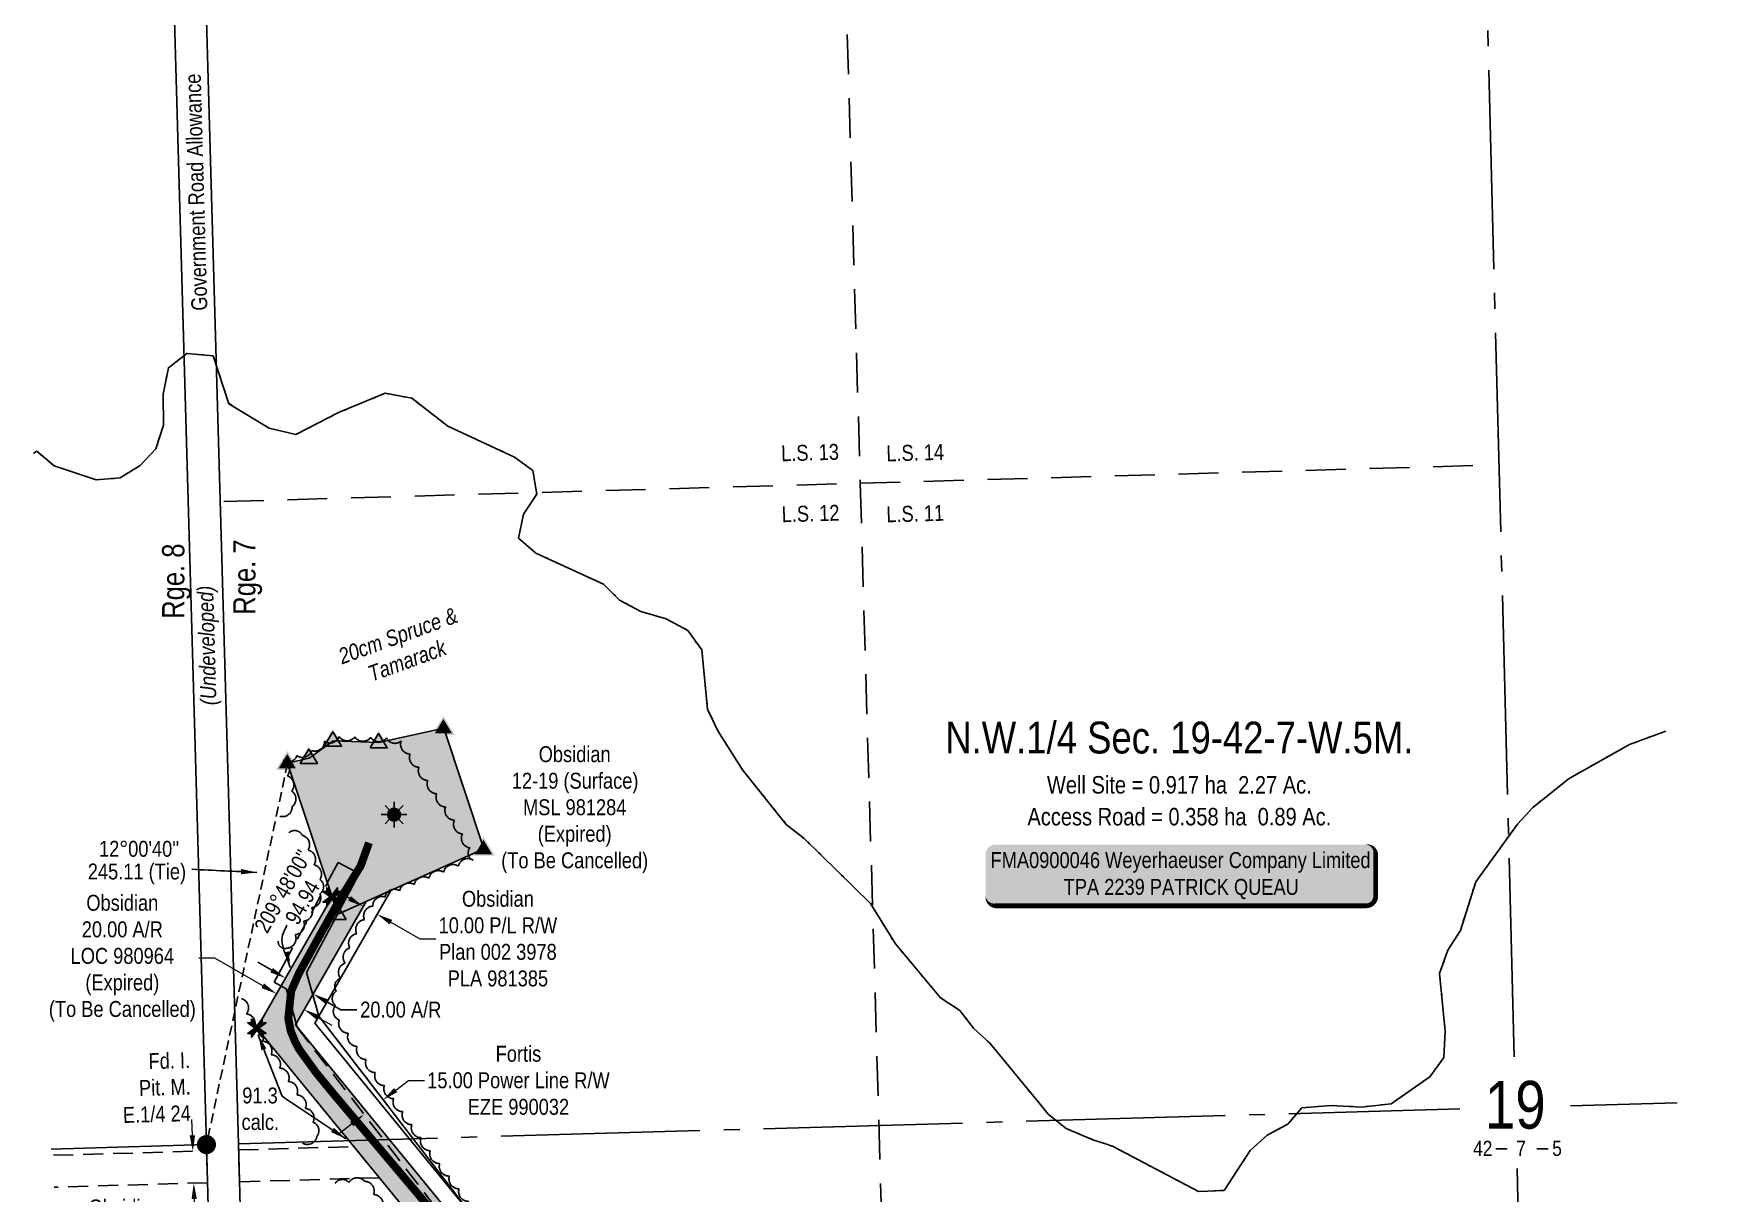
# Model space of a CAD drawing. Extents: x 634602 to 636597, y 5832315 to 5834893.
# Drawn here: x 634615 to 635664, y 5833186 to 5833915 of the extents above; entities that cross this region are included whole.
import ezdxf
from ezdxf.enums import TextEntityAlignment as Align

# ---------------------------------------------------------------- set-up
doc = ezdxf.new("R2010")
doc.units = 0
doc.header["$LTSCALE"] = 5
doc.header["$PDSIZE"] = 0.5
for name, pattern in [('0', [1, 1, 0]), ('foc-ACCESSROAD', [3.75, 2.5, -1.25]), ('foc-FLOWLINE', [3.75, 2.5, -1.25]), ('foc-LSD', [8, 5, -3]), ('foc-QUARTERLINE', [33, 25, -3, 2, -3]), ('foc-TIELINE', [1.875, 1.25, -0.625]), ('foc-WHEELTRACKS', [2, 0.4, -1.6])]:
    doc.linetypes.add(name, pattern=pattern)
doc.layers.get('Defpoints').update_dxf_attribs({"color": 9})
for name, color, linetype in [('10', 1, 'Continuous'), ('9', 3, 'Continuous'), ('AS-POWER', 104, 'foc-POWER'), ('AS-ROADS', 254, 'Continuous'), ('C-AR', 13, 'foc-ACCESSROAD'), ('C-RW', 13, 'Continuous'), ('C-SYMBOL', 7, 'Continuous'), ('C-WS-S', 13, 'Continuous'), ('D-TXT', 6, 'Continuous'), ('F-EZE', 190, 'foc-FLOWLINE'), ('L-AREAREQUIRED', 7, 'Continuous'), ('L-AREAWORK', 7, 'Continuous'), ('L-BD', 7, 'Continuous'), ('L-MON', 1, 'Continuous'), ('L-ROAD-T', 7, 'Continuous'), ('L-SEC', 7, 'Continuous'), ('L-SECLBL', 7, 'Continuous'), ('L-SECQ', 8, 'foc-QUARTERLINE'), ('L-SECTION-LSD', 7, 'foc-LSD'), ('L-TIE', 7, 'foc-TIELINE'), ('oil_and_gas_wells_pt', 7, 'Continuous'), ('P-PROPOSED', 10, 'Continuous'), ('P-PROPOSED-H', 21, 'Continuous'), ('P-TXT', 4, 'Continuous'), ('T-BUSH', 110, '0'), ('T-BUSH-T', 110, 'Continuous'), ('T-WATER-P3', 160, 'foc-WHEELTRACKS')]:
    doc.layers.add(name, color=color, linetype=linetype)
for name, color, linetype, lineweight in [('C-AR-T', 13, 'Continuous', 9), ('C-RW-T', 13, 'Continuous', 9), ('C-WS-T', 13, 'Continuous', 9), ('F-EZE-T', 190, 'Continuous', 9), ('T-TEXT', 48, 'Continuous', 18)]:
    doc.layers.add(name, color=color, linetype=linetype, lineweight=lineweight)
doc.styles.add('100L', font='ARIALN.TTF', dxfattribs={"height": 11})
doc.styles.add('175L', font='ARIALN.TTF', dxfattribs={"height": 20})
doc.styles.add('80', font='ARIALN.TTF', dxfattribs={"height": 10})
doc.styles.add('80CG', font='ARIALN.TTF', dxfattribs={"height": 10})
doc.styles.add('80L', font='ARIALN.TTF', dxfattribs={"height": 10})
doc.styles.add('80LS', font='ARIALNI.TTF', dxfattribs={"height": 10})
doc.styles.add('foc-LtypeFont', font='ARIALN.TTF', dxfattribs={"height": 7.35})
doc.styles.add('SIMPLEX', font='ARIALN.TTF')
doc.linetypes.add('foc-POWER', pattern='A,6,-1,["P",foc-LtypeFont,S=0.2,R=0,X=-0.625,Y=-0.75],-1.24,4', length=12.24)
doc.linetypes.add('foc-TOPO-flowdirection-NOLINE', pattern='A,0,[">",foc-LtypeFont,S=0.3,R=0,X=0,Y=-0.945],-20,[">",foc-LtypeFont,S=0.3,R=0,X=0,Y=-0.945],0', length=20)
doc.dimstyles.new('Compass 5 000', dxfattribs={"dimscale": 5, "dimtxt": 9, "dimasz": 2, "dimexe": 0.2, "dimexo": 0.0625, "dimgap": 0.5, "dimtad": 0, "dimtih": 1, "dimtoh": 1, "dimzin": 0, "dimdsep": 46, "dimtxsty": '80CG', "dimcen": 0.1, "dimse1": 1, "dimse2": 1, "dimclrd": 256, "dimclrt": 256, "dimaunit": 1, "dimadec": 4, "dimazin": 0, "dimtfac": 0.06, "dimtofl": 0, "dimtmove": 0, "dimatfit": 1, "dimfxl": 0.2, "dimtolj": 1, "dimtzin": 0, "dimlwd": -1, "dimarcsym": 0})

# ---------------------------------------------------------------- blocks, each defined once
blk = doc.blocks.new('L-SECLBL')
at = {"layer": '9', "color": 7}
for p, q in [((-5.1, -27.8), (-12.3, -27.8)), ((20.7, -27.8), (13.5, -27.8))]:
    blk.add_line(p, q, dxfattribs=at)
at = {"layer": '10', "color": 2, "style": 'SIMPLEX'}
blk.add_attdef('SEC', text='', height=30, dxfattribs=at).set_placement((0, 0), align=Align.MIDDLE)
at = {"layer": '10', "color": 5, "style": '80L'}
blk.add_attdef('TWP', text='', height=9.5, dxfattribs=at).set_placement((-14.4, -27.4), align=Align.MIDDLE_RIGHT)
blk.add_attdef('RGE', text='', height=9.5, dxfattribs=at).set_placement((3.6, -27.4), align=Align.MIDDLE_CENTER)
blk.add_attdef('MER', text='', height=9.5, dxfattribs=at).set_placement((23.2, -27.4), align=Align.MIDDLE_LEFT)
blk = doc.blocks.new('*D528')
at = {"layer": 'C-AR-T', "transparency": 16777216}
for p, q in [((634715.1, 5833222.6), (634714.8, 5833232.6)), ((634716.3, 5833182.6), (634716.6, 5833172.6)), ((634716.9, 5833160.6), (634716.6, 5833172.6)), ((634706.9, 5833160.6), (634716.9, 5833160.6))]:
    blk.add_line(p, q, dxfattribs=at)
for points in [[(634716.8, 5833222.6), (634713.4, 5833222.5), (634715.4, 5833212.6)], [(634717.9, 5833182.6), (634714.6, 5833182.6), (634716, 5833192.6)]]:
    blk.add_solid(points, dxfattribs=at)
at = {"layer": 'Defpoints', "color": 0, "transparency": 16777216}
for p in [(634670.7, 5833211.3), (634671.2, 5833191.3), (634716, 5833192.6)]:
    blk.add_point(p, dxfattribs=at)
at = {"layer": 'C-AR-T', "transparency": 16777216, "insert": (634672.6, 5833160.6), "char_height": 10, "attachment_point": 5, "style": '80CG'}
blk.add_mtext('\\A1;Obsidian\\P20.00 A/R\\PLOC 240047', dxfattribs=at)
blk = doc.blocks.new('*D533')
at = {"layer": 'Defpoints', "color": 0, "transparency": 16777216}
for p in [(634834.9, 5833244.9), (634838.6, 5833240.1), (634826.7, 5833231)]:
    blk.add_point(p, dxfattribs=at)
at = {"layer": 'F-EZE-T', "transparency": 16777216}
for p, q in [((634842.8, 5833251), (634850.8, 5833257.1)), ((634850.8, 5833257.1), (634860.8, 5833257.1)), ((634815.1, 5833229.7), (634807.2, 5833223.6))]:
    blk.add_line(p, q, dxfattribs=at)
for points in [[(634841.8, 5833252.3), (634843.8, 5833249.7), (634834.9, 5833244.9)], [(634814.1, 5833231), (634816.1, 5833228.3), (634823, 5833235.8)]]:
    blk.add_solid(points, dxfattribs=at)
at = {"layer": 'F-EZE-T', "transparency": 16777216, "insert": (634919.9, 5833257.1), "char_height": 10, "attachment_point": 5, "style": '80CG', "bg_fill": 3, "box_fill_scale": 1.1, "bg_fill_color": 256, "bg_fill_true_color": 13158600, "bg_fill_transparency": 0}
blk.add_mtext('\\A1;Fortis\\P15.00 Power Line R/W\\PEZE 990032', dxfattribs=at)
blk = doc.blocks.new('*U525')
h = blk.add_hatch(color=255)
edge = h.paths.add_edge_path()
edge.add_line((-116.5, -20), (116.5, -20))
edge.add_arc((116.5, -14), 6, 270, 360)
edge.add_line((122.5, -14), (122.5, 12.5))
edge.add_arc((116.5, 12.5), 6, 0, 90)
edge.add_line((116.5, 18.5), (-116.5, 18.5))
edge.add_arc((-116.5, 12.5), 6, 90, 180)
edge.add_line((-122.5, 12.5), (-122.5, -14))
edge.add_arc((-116.5, -14), 6, 180, 270)
at = {"color": 44, "flags": 128}
blk.add_lwpolyline([(-116.5, -20, 3, 3, 0), (116.5, -20, 3, 3, 0.414214), (122.5, -14, 3, 3, 0), (122.5, 12.5, 3, 0, 0.414214), (116.5, 18.5, 0, 0, 0), (-116.5, 18.5, 0, 0, 0.414214), (-122.5, 12.5, 0, 0, 0), (-122.5, -14, 0, 3, 0.414214)], format="xyseb", close=True, dxfattribs=at)
at = {"color": 44, "style": '80'}
blk.add_attdef('ENTER_TEXT_001', (-36, -5), '', height=10, dxfattribs=at)
blk = doc.blocks.new('GAS')
h = blk.add_hatch(color=255)
h.dxf.hatch_style = 1
edge = h.paths.add_edge_path()
edge.add_arc((0, 0), 0.9, 0, 360)
for p, q in [((-0.81, 0), (-1.62, 0)), ((-0.57, 0.57), (-1.14, 1.14)), ((0, 0.81), (0, 1.62)), ((0.57, 0.57), (1.14, 1.14)), ((1.62, 0), (0.81, 0)), ((-0.57, -0.57), (-1.14, -1.14)), ((0, -0.81), (0, -1.62)), ((1.14, -1.14), (0.57, -0.57))]:
    blk.add_line(p, q)
blk.add_circle((0, 0), 0.8)
blk = doc.blocks.new('fdia')
at = {"color": 255, "const_width": 1}
blk.add_lwpolyline([(-0.5, 0, 1), (0.5, 0, 1)], format="xyb", close=True, dxfattribs=at)
blk = doc.blocks.new('Fdiaa')
blk.add_blockref('fdia', (0, 0))
blk = doc.blocks.new('fdib')
at = {"color": 1, "const_width": 1.6}
blk.add_lwpolyline([(-0.4, 0, 1), (0.4, 0, 1)], format="xyb", close=True, dxfattribs=at)
at = {"color": 1}
blk.add_circle((0, 0), 0.8, dxfattribs=at)
blk = doc.blocks.new('Fdibb')
blk.add_blockref('fdib', (0, 0))
blk = doc.blocks.new('fdicc')
for name in ['Fdibb', 'Fdiaa']:
    blk.add_blockref(name, (0, 0))
blk = doc.blocks.new('FDI')
blk.add_blockref('fdicc', (0, 0))
blk = doc.blocks.new('STRIA')
blk.add_hatch(color=255).paths.add_polyline_path([(-0.04, 1.52), (-1.47, -0.87), (1.39, -0.87)])
blk = doc.blocks.new('STRIAA')
blk.add_blockref('STRIA', (0, 0))
blk = doc.blocks.new('STRIB')
at = {"color": 1}
blk.add_solid([(-1.12, -0.67), (-0.04, 1.13), (1.04, -0.67)], dxfattribs=at)
blk = doc.blocks.new('STRIBB')
blk.add_blockref('STRIB', (0, 0))
blk = doc.blocks.new('STRICC')
for name in ['STRIAA', 'STRIBB']:
    blk.add_blockref(name, (0, 0))
blk = doc.blocks.new('fdspike')
blk.add_blockref('STRICC', (0, 0))
blk = doc.blocks.new('TRIA')
blk.add_hatch(color=255).paths.add_polyline_path([(-0.04, 1.52), (-1.47, -0.87), (1.39, -0.87)])
blk = doc.blocks.new('TRIAA')
blk.add_blockref('TRIA', (0, 0))
blk = doc.blocks.new('TRIB')
at = {"color": 1}
blk.add_lwpolyline([(-1.12, -0.67), (-0.04, 1.13), (1.04, -0.67)], close=True, dxfattribs=at)
blk = doc.blocks.new('TRIBB')
blk.add_blockref('TRIB', (0, 0))
blk = doc.blocks.new('TRICC')
for name in ['TRIAA', 'TRIBB']:
    blk.add_blockref(name, (0, 0))
blk = doc.blocks.new('plspike')
blk.add_blockref('TRICC', (0, 0))
blk = doc.blocks.new('*D599')
at = {"layer": 'C-RW-T', "transparency": 16777216}
for p, q in [((634813.8, 5833371.4), (634805.1, 5833376.4)), ((634839.8, 5833356.5), (634858, 5833346.1)), ((634858, 5833346.1), (634868, 5833346.1))]:
    blk.add_line(p, q, dxfattribs=at)
for points in [[(634814.6, 5833372.8), (634813, 5833369.9), (634822.5, 5833366.4)], [(634840.6, 5833357.9), (634839, 5833355), (634831.1, 5833361.5)]]:
    blk.add_solid(points, dxfattribs=at)
at = {"layer": 'Defpoints', "color": 0, "transparency": 16777216}
for p in [(634815, 5833353.4), (634831.1, 5833361.5), (634823.7, 5833348.5)]:
    blk.add_point(p, dxfattribs=at)
at = {"layer": 'C-RW-T', "transparency": 16777216, "insert": (634907, 5833346.1), "char_height": 10, "attachment_point": 5, "style": '80CG', "bg_fill": 3, "box_fill_scale": 1.1, "bg_fill_color": 256, "bg_fill_true_color": 13158600, "bg_fill_transparency": 0}
blk.add_mtext('\\A1;Obsidian\\P10.00 P/L R/W\\PPlan 002 3978\\PPLA 981385', dxfattribs=at)
blk = doc.blocks.new('*D600')
at = {"layer": 'Defpoints', "color": 0, "transparency": 16777216}
for p in [(634786.5, 5833343.8), (634803.8, 5833333.8), (634773.6, 5833321.3)]:
    blk.add_point(p, dxfattribs=at)
at = {"layer": 'P-TXT', "transparency": 16777216}
for p, q in [((634764.9, 5833326.3), (634756.2, 5833331.3)), ((634799.6, 5833306.4), (634808.3, 5833301.5)), ((634808.3, 5833301.5), (634818.3, 5833301.5))]:
    blk.add_line(p, q, dxfattribs=at)
for points in [[(634765.7, 5833327.7), (634764.1, 5833324.9), (634773.6, 5833321.3)], [(634800.5, 5833307.9), (634798.8, 5833305), (634790.9, 5833311.4)]]:
    blk.add_solid(points, dxfattribs=at)
at = {"layer": 'P-TXT', "transparency": 16777216, "insert": (634846, 5833301.5), "char_height": 10, "attachment_point": 5, "style": '80CG'}
blk.add_mtext('\\A1;20.00 A/R', dxfattribs=at)
blk = doc.blocks.new('TEMP')
h = blk.add_hatch(color=255)
h.dxf.hatch_style = 1
h.paths.add_polyline_path([(0, 0.25), (-0.67, 1.15), (-0.67, 0.67), (-1.15, 0.67), (-0.25, 0), (-1.15, -0.67), (-0.67, -0.67), (-0.67, -1.15), (0, -0.25), (0.67, -1.15), (0.67, -0.67), (1.15, -0.67), (0.25, 0), (1.15, 0.67), (0.67, 0.67), (0.67, 1.15)])
h.paths.add_polyline_path([(0.57, 0.85), (0.57, 0.57), (0.85, 0.57), (0.08, 0), (0.85, -0.57), (0.57, -0.57), (0.57, -0.85), (0, -0.08), (-0.57, -0.85), (-0.57, -0.57), (-0.85, -0.57), (-0.08, 0), (-0.85, 0.57), (-0.57, 0.57), (-0.57, 0.85), (0, 0.08)], flags=16)
h = blk.add_hatch(color=1)
h.dxf.hatch_style = 1
h.paths.add_polyline_path([(0, 0.08), (-0.57, 0.85), (-0.57, 0.57), (-0.85, 0.57), (-0.08, 0), (-0.85, -0.57), (-0.57, -0.57), (-0.57, -0.85), (0, -0.08), (0.57, -0.85), (0.57, -0.57), (0.85, -0.57), (0.08, 0), (0.85, 0.57), (0.57, 0.57), (0.57, 0.85)])
at = {"color": 1}
for p, q in [((-0.08, 0), (0.08, 0)), ((0, 0.08), (0, -0.08))]:
    blk.add_line(p, q, dxfattribs=at)
at = {"color": 255, "flags": 128}
blk.add_lwpolyline([(-0.25, 0), (-1.15, 0.67), (-0.67, 0.67), (-0.67, 1.15), (0, 0.25), (0.67, 1.15), (0.67, 0.67), (1.15, 0.67), (0.25, 0), (1.15, -0.67), (0.67, -0.67), (0.67, -1.15), (0, -0.25), (-0.67, -1.15), (-0.67, -0.67), (-1.15, -0.67)], close=True, dxfattribs=at)
at = {"color": 1, "flags": 128}
blk.add_lwpolyline([(-0.08, 0), (-0.85, 0.57), (-0.57, 0.57), (-0.57, 0.85), (0, 0.08), (0.57, 0.85), (0.57, 0.57), (0.85, 0.57), (0.08, 0), (0.85, -0.57), (0.57, -0.57), (0.57, -0.85), (0, -0.08), (-0.57, -0.85), (-0.57, -0.57), (-0.85, -0.57)], close=True, dxfattribs=at)
blk = doc.blocks.new('*D617')
at = {"layer": 'C-AR-T', "transparency": 16777216}
for p, q in [((634729.1, 5833333.8), (634719.1, 5833333.8)), ((634759.3, 5833316.5), (634729.1, 5833333.8)), ((634794, 5833296.6), (634802.7, 5833291.7))]:
    blk.add_line(p, q, dxfattribs=at)
for points in [[(634760.1, 5833318), (634758.5, 5833315.1), (634768, 5833311.5)], [(634794.8, 5833298.1), (634793.2, 5833295.2), (634785.3, 5833301.6)]]:
    blk.add_solid(points, dxfattribs=at)
at = {"layer": 'Defpoints', "color": 0, "transparency": 16777216}
for p in [(634768, 5833311.5), (634769.9, 5833314.9), (634787.2, 5833304.9)]:
    blk.add_point(p, dxfattribs=at)
at = {"layer": 'C-AR-T', "transparency": 16777216, "insert": (634671.1, 5833333.8), "char_height": 10, "attachment_point": 5, "style": '80CG'}
blk.add_mtext('\\A1;Obsidian\\P20.00 A/R\\PLOC 980964\\P(Expired)\\P{\\A0;(To Be Cancelled)}', dxfattribs=at)

msp = doc.modelspace()

# ---------------------------------------------------------------- hatches: boundary and pattern name
at = {"layer": 'P-PROPOSED-H'}
h = msp.add_hatch(color=256, dxfattribs=at)
h.dxf.hatch_style = 1
h.paths.add_polyline_path([(634806.412, 5833361.536), (634774.923, 5833456.445), (634788.378, 5833459.457), (634803.569, 5833470.33), (634832.274, 5833469.283), (634872.983, 5833478.395), (634898.16, 5833402.511)])
h = msp.add_hatch(color=256, dxfattribs=at)
h.dxf.hatch_style = 1
h.paths.add_polyline_path([(634824.215, 5833369.486), (634806.412, 5833361.536), (634802.821, 5833372.36), (634755.651, 5833289.998), (634896.714, 5833117.565), (635083.563, 5832844.406), (635098.029, 5832858.669), (634912.732, 5833129.561), (634779.841, 5833292.005)])

# ---------------------------------------------------------------- linework, layer by layer
at = {"layer": 'AS-POWER', "flags": 128}
for points in [[(634794.502, 5833297.405), (634786.815, 5833324.925), (634807.994, 5833364.563), (634819.95, 5833386.942)], [(634794.502, 5833297.405), (634852.548, 5833221.991), (634926.26, 5833126.228), (635093.773, 5832876.318), (635101.623, 5832873.149), (635116.71, 5832867.059), (635237.051, 5832988.828), (635243.495, 5832989.25), (635290.685, 5832992.339), (635378.737, 5832998.102), (635395.028, 5832999.168), (635412.437, 5833000.308), (635461.82, 5833003.541)]]:
    msp.add_lwpolyline(points, dxfattribs=at)
at = {"layer": 'AS-ROADS', "const_width": 4.998, "flags": 128}
msp.add_lwpolyline([(634826.027, 5833406.337), (634820.773, 5833391.786), (634807.938, 5833371.072), (634796.197, 5833350.092), (634782.086, 5833324.495), (634777.112, 5833313.142), (634775.341, 5833295.989), (634776.832, 5833288.296), (634779.571, 5833281.511), (634782.207, 5833276.585), (634792.697, 5833262.104), (634804.211, 5833248.067), (634879.425, 5833158.889), (634911.357, 5833117.329), (634922.617, 5833101.97), (634942.512, 5833073.074), (634975.659, 5833023.186), (634994.334, 5832994.119), (635025.109, 5832945.263), (635048.06, 5832909.234), (635076.728, 5832865.489), (635099.951, 5832832.299)], dxfattribs=at)
at = {"layer": 'C-AR'}
msp.add_lwpolyline([(634832.586, 5833195.954), (634744.714, 5833193.424), (634744.136, 5833213.416), (634816.594, 5833215.502), (634832.586, 5833195.954)], close=True, dxfattribs=at)
msp.add_lwpolyline([(634627.772, 5833210.063), (634724.034, 5833212.838), (634724.612, 5833192.845), (634628.35, 5833190.071)], dxfattribs=at)
at = {"layer": 'C-RW', "flags": 128}
msp.add_lwpolyline([(635664.289, 5832667.359), (635615.544, 5832679.982), (635127.806, 5832806.285), (635090.079, 5832861.44), (635093.65, 5832865.072), (634912.732, 5833129.561), (634779.841, 5833292.005), (634824.215, 5833369.486), (634839.695, 5833376.4), (634791.935, 5833293.009), (634920.741, 5833135.559), (635100.725, 5832872.435), (635137.008, 5832819.392), (635619.303, 5832694.498), (635663.836, 5832682.966)], dxfattribs=at)
at = {"layer": 'F-EZE'}
msp.add_lwpolyline([(634914.065, 5833117.462), (634834.014, 5833221.462), (634780.83, 5833290.56), (634774.088, 5833314.696), (634770.296, 5833316.722), (634766.499, 5833318.751), (634772.158, 5833329.341), (634801.502, 5833384.262), (634806.713, 5833394.015), (634819.95, 5833386.942), (634807.994, 5833364.563), (634786.815, 5833324.925), (634790.498, 5833311.739), (634794.275, 5833298.219), (634794.502, 5833297.405), (634829.097, 5833252.459), (634852.548, 5833221.991), (634926.26, 5833126.228)], dxfattribs=at)
at = {"layer": 'L-SEC'}
for p, q in [((634723.93, 5833216.777), (634701.017, 5834021.109)), ((634744.032, 5833217.35), (634721.119, 5834021.682)), ((634746.843, 5832412.445), (634723.93, 5833216.777)), ((634766.945, 5832413.018), (634744.032, 5833217.35))]:
    msp.add_line(p, q, dxfattribs=at)
at = {"layer": 'L-SECQ'}
for p, q in [((635545.337, 5833271.798), (635525.432, 5834046.275)), ((634744.032, 5833217.349), (635511.106, 5833239.164)), ((635580.736, 5833241.145), (635647.587, 5833243.046)), ((634626.312, 5833214.001), (634723.93, 5833216.777)), ((635566.816, 5832436.064), (635547.135, 5833201.846))]:
    msp.add_line(p, q, dxfattribs=at)
at = {"layer": 'L-SECTION-LSD'}
for p, q in [((635122.958, 5834034.021), (635134.608, 5833632.15)), ((635134.608, 5833632.15), (635534.232, 5833643.661)), ((634734.886, 5833620.637), (635134.608, 5833632.15)), ((635134.608, 5833632.15), (635169.555, 5832426.592))]:
    msp.add_line(p, q, dxfattribs=at)
at = {"layer": 'L-TIE'}
msp.add_line((634774.923, 5833456.445), (634723.93, 5833216.777), dxfattribs=at)
at = {"layer": 'oil_and_gas_wells_pt'}
msp.add_point((634841.782, 5833424.042), dxfattribs=at)
at = {"layer": 'P-PROPOSED', "flags": 128}
for points in [[(634806.412, 5833361.536), (634774.923, 5833456.445), (634788.378, 5833459.457), (634803.569, 5833470.33), (634832.274, 5833469.283), (634872.983, 5833478.395), (634898.16, 5833402.511), (634806.412, 5833361.536)], [(634755.651, 5833289.998), (634896.714, 5833117.565), (635083.563, 5832844.406)]]:
    msp.add_lwpolyline(points, dxfattribs=at)
msp.add_lwpolyline([(634824.215, 5833369.486), (634806.412, 5833361.536), (634802.821, 5833372.36), (634755.651, 5833289.998), (634896.714, 5833117.565), (635083.563, 5832844.406), (635098.029, 5832858.669), (634912.732, 5833129.561), (634779.841, 5833292.005)], close=True, dxfattribs=at)
at = {"layer": 'T-BUSH', "flags": 128}
for points in [[(634769.939, 5833423.02, 0.52056705), (634777.743, 5833429.069, 0.52056705), (634777.449, 5833438.863, 0.52056705), (634774.738, 5833448.485, 0.52056705), (634772.027, 5833458.107, 0.52056705), (634780.701, 5833461.103, 0.52056705), (634790.061, 5833464.246, 0.52056705), (634798.174, 5833470.086, 0.52056705), (634807.131, 5833473.157, 0.52056705), (634817.123, 5833472.833, 0.52056705), (634827.114, 5833472.509, 0.52056705), (634837.106, 5833472.185, 0.52056705), (634846.272, 5833470.374, 0.52056705), (634851.839, 5833462.07, 0.52056705), (634857.406, 5833453.767, 0.52056705), (634862.973, 5833445.463, 0.52056705), (634868.539, 5833437.16, 0.52056705), (634874.106, 5833428.857, 0.52056705), (634879.673, 5833420.553, 0.52056705), (634884.661, 5833411.897, 0.52056705), (634889.488, 5833403.143, 0.52056705), (634891.425, 5833395.422, 0.52056705), (634882.142, 5833391.711, 0.52056705), (634872.877, 5833387.958, 0.52056705), (634863.679, 5833384.043, 0.52056705), (634854.481, 5833380.127, 0.52056705), (634845.283, 5833376.211, 0.52056705), (634836.085, 5833372.296, 0.52056705), (634828.44, 5833366.569, 0.52056705), (634823.161, 5833358.079, 0.52056705), (634818.354, 5833349.315, 0.52056705), (634813.98, 5833340.364, 0.52056705), (634811.051, 5833330.806, 0.52056705), (634808.122, 5833321.248, 0.52056705), (634805.586, 5833312.976, 0.52056705)], [(634769.04, 5833344.461, 0.52056705), (634774.416, 5833340.12, 0.52056705), (634779.706, 5833348.602, 0.52056705), (634784.914, 5833357.135, 0.52056705), (634790.073, 5833365.697, 0.52056705), (634795.233, 5833374.26, 0.52056705), (634795.23, 5833383.233, 0.52056705), (634791.49, 5833392.504, 0.52056705), (634787.749, 5833401.774, 0.52056705), (634784.008, 5833411.045, 0.52056705), (634775.71, 5833412.577, 0.52056705)], [(635288.1, 5833030.786, -0.52056705), (635280.067, 5833024.836, -0.52056705), (635271.448, 5833019.854, -0.52056705), (635262.448, 5833015.503, -0.52056705), (635253.448, 5833011.152, -0.52056705), (635245.664, 5833005.003, -0.52056705), (635238.277, 5832998.267, -0.52056705), (635230.89, 5832991.532, -0.52056705), (635223.479, 5832984.823, -0.52056705), (635215.988, 5832978.203, -0.52056705), (635208.498, 5832971.583, -0.52056705), (635201.104, 5832964.856, -0.52056705), (635193.834, 5832957.995, -0.52056705), (635186.563, 5832951.134, -0.52056705), (635179.293, 5832944.273, -0.52056705), (635172.022, 5832937.412, -0.52056705), (635164.841, 5832930.462, -0.52056705), (635158.064, 5832923.114, -0.52056705), (635151.287, 5832915.765, -0.52056705), (635144.495, 5832908.43, -0.52056705), (635137.499, 5832901.289, -0.52056705), (635130.503, 5832894.148, -0.52056705), (635123.508, 5832887.007, -0.52056705), (635116.512, 5832879.866, -0.52056705), (635109.247, 5832874.187, -0.52056705), (635100.79, 5832879.094, -0.52056705), (635095.273, 5832887.431, -0.52056705), (635089.757, 5832895.768, -0.52056705), (635084.241, 5832904.105, -0.52056705), (635078.724, 5832912.442, -0.52056705), (635073.208, 5832920.779, -0.52056705), (635067.846, 5832929.215, -0.52056705), (635062.609, 5832937.729, -0.52056705), (635057.371, 5832946.244, -0.52056705), (635052.133, 5832954.759, -0.52056705), (635046.895, 5832963.274, -0.52056705), (635041.657, 5832971.788, -0.52056705), (635036.419, 5832980.303, -0.52056705), (635031.181, 5832988.818, -0.52056705), (635025.944, 5832997.332, -0.52056705), (635020.2, 5833005.468, -0.52056705), (635013.488, 5833012.876, -0.52056705), (635006.776, 5833020.284, -0.52056705), (635000.064, 5833027.692, -0.52056705), (634993.352, 5833035.1, -0.52056705), (634987.638, 5833043.262, -0.52056705), (634982.358, 5833051.751, -0.52056705), (634977.078, 5833060.239, -0.52056705), (634971.797, 5833068.728, -0.52056705), (634966.517, 5833077.216, -0.52056705), (634960.866, 5833085.462, -0.52056705), (634955.213, 5833093.707, -0.52056705), (634949.56, 5833101.952, -0.52056705), (634943.907, 5833110.197, -0.52056705), (634938.254, 5833118.442, -0.52056705), (634932.601, 5833126.687, -0.52056705), (634926.758, 5833134.789, -0.52056705), (634920.384, 5833142.49, -0.52056705), (634914.01, 5833150.191, -0.52056705), (634907.636, 5833157.892, -0.52056705), (634901.262, 5833165.593, -0.52056705), (634894.888, 5833173.294, -0.52056705), (634888.703, 5833181.146, -0.52056705), (634882.618, 5833189.077, -0.52056705), (634876.532, 5833197.008, -0.52056705), (634870.447, 5833204.939, -0.52056705), (634864.467, 5833212.948, -0.52056705), (634858.717, 5833221.125, -0.52056705), (634852.967, 5833229.303, -0.52056705), (634847.216, 5833237.48, -0.52056705), (634841.466, 5833245.658, -0.52056705), (634835.716, 5833253.835, -0.52056705), (634829.966, 5833262.013, -0.52056705), (634824.217, 5833270.191, -0.52056705), (634818.604, 5833278.463, -0.52056705), (634812.991, 5833286.735, -0.52056705), (634807.378, 5833295.007, -0.52056705), (634804.99, 5833304.172, -0.52056705), (634805.49, 5833313.041, -0.52056705)], [(634784.325, 5833217.692, 0.52056705), (634793.345, 5833222.002, 0.52056705), (634790.879, 5833230.798, 0.52056705), (634786.121, 5833239.543, 0.52056705), (634780.743, 5833247.97, 0.52056705), (634775.366, 5833256.397, 0.52056705), (634769.988, 5833264.824, 0.52056705), (634764.61, 5833273.251, 0.52056705), (634759.233, 5833281.678, 0.52056705), (634753.855, 5833290.105, 0.52056705), (634749.159, 5833298.856, 0.52056705), (634746.012, 5833308.431, 0.52056705)], [(635086.54, 5832831.486, 0.52056705), (635083.738, 5832840.66, 0.52056705), (635076.477, 5832846.204, 0.52056705), (635067.512, 5832847.926, 0.52056705), (635058.854, 5832852.924, 0.52056705), (635052.187, 5832860.293, 0.52056705), (635045.767, 5832867.955, 0.52056705), (635040.888, 5832876.632, 0.52056705), (635036.393, 5832885.561, 0.52056705), (635033.42, 5832895.004, 0.52056705), (635030.595, 5832904.509, 0.52056705), (635026.289, 5832913.53, 0.52056705), (635021.982, 5832922.552, 0.52056705), (635017.676, 5832931.574, 0.52056705), (635012.96, 5832940.358, 0.52056705), (635007.251, 5832948.563, 0.52056705), (635001.541, 5832956.769, 0.52056705), (634995.832, 5832964.975, 0.52056705), (634990.122, 5832973.181, 0.52056705), (634984.412, 5832981.387, 0.52056705), (634978.703, 5832989.592, 0.52056705), (634973.661, 5832998.223, 0.52056705), (634968.652, 5833006.874, 0.52056705), (634963.644, 5833015.526, 0.52056705), (634958.634, 5833024.177, 0.52056705), (634953.624, 5833032.828, 0.52056705), (634948.614, 5833041.478, 0.52056705), (634943.605, 5833050.129, 0.52056705), (634938.595, 5833058.78, 0.52056705), (634933.585, 5833067.431, 0.52056705), (634926.695, 5833074.113, 0.52056705), (634917.824, 5833078.721, 0.52056705), (634910.265, 5833085.262, 0.52056705), (634902.705, 5833091.804, 0.52056705), (634895.146, 5833098.346, 0.52056705), (634887.587, 5833104.887, 0.52056705), (634880.027, 5833111.429, 0.52056705), (634873.995, 5833119.36, 0.52056705), (634868.187, 5833127.497, 0.52056705), (634862.38, 5833135.634, 0.52056705), (634856.637, 5833143.816, 0.52056705), (634851.091, 5833152.133, 0.52056705), (634845.545, 5833160.45, 0.52056705), (634839.999, 5833168.768, 0.52056705), (634834.453, 5833177.085, 0.52056705), (634828.907, 5833185.402, 0.52056705), (634823.361, 5833193.719, 0.52056705), (634813.455, 5833193.011, 0.52056705), (634804.729, 5833192.289, 0.52056705)]]:
    msp.add_lwpolyline(points, format="xyb", dxfattribs=at)
at = {"layer": 'T-WATER-P3', "flags": 128}
msp.add_lwpolyline([(635640.671, 5833476.474), (635617.68, 5833468.083), (635579.769, 5833446.758), (635556.951, 5833428.499), (635547.38, 5833417.937), (635521.23, 5833381.749), (635511.538, 5833351.311), (635503.737, 5833338.991), (635498.49, 5833324.326), (635501.965, 5833287.986), (635501.043, 5833271.442), (635492.328, 5833259.315), (635468.127, 5833242.486), (635449.501, 5833240.325), (635430.47, 5833241.432), (635411.969, 5833239.794), (635403.051, 5833229.692), (635390.066, 5833222.647), (635379.505, 5833213.129), (635363.06, 5833187.96), (635360.644, 5833187.852), (635352.645, 5833187.497)], dxfattribs=at)
at = {"layer": 'T-WATER-P3', "linetype": 'foc-TOPO-flowdirection-NOLINE', "flags": 128}
msp.add_lwpolyline([(635640.671, 5833476.474), (635617.68, 5833468.083), (635579.769, 5833446.758), (635556.951, 5833428.499), (635547.38, 5833417.937), (635521.23, 5833381.749), (635511.538, 5833351.311), (635503.737, 5833338.991), (635498.49, 5833324.326), (635501.965, 5833287.986), (635501.043, 5833271.442), (635492.328, 5833259.315), (635468.127, 5833242.486), (635449.501, 5833240.325), (635430.47, 5833241.432), (635411.969, 5833239.794), (635403.051, 5833229.692), (635390.066, 5833222.647), (635379.505, 5833213.129), (635363.06, 5833187.96), (635360.644, 5833187.852), (635352.645, 5833187.497)], dxfattribs=at)

# ---------------------------------------------------------------- block references
ref = msp.add_blockref('*U525', (635335.879, 5833386.755), dxfattribs=dict(xscale=0.99967523, yscale=0.99967523, zscale=0.99967523))
ref.add_attrib('ENTER_TEXT_001', 'FMA0900046 Weyerhaeuser Company Limited', (635216.464, 5833390.476), dxfattribs={"color": 44, "height": 9.99675, "style": '80'})
ref.add_attrib('ENTER_TEXT_002', 'TPA 2239 PATRICK QUEAU', (635262.387, 5833373.638), dxfattribs={"color": 44, "height": 9.99675, "style": '80'})
at = {"layer": 'L-MON'}
for name, p, xscale, yscale, zscale in [('plspike', (634803.569, 5833470.33), 4.999999999999992, 4.999999999999992, 4.999999999999992), ('fdspike', (634872.983, 5833478.395), 4.999999999999992, 4.999999999999992, 4.999999999999992), ('plspike', (634788.389, 5833459.407), 4.999999999999992, 4.999999999999992, 4.999999999999992), ('plspike', (634832.281, 5833469.253), 4.999999999999992, 4.999999999999992, 4.999999999999992), ('fdspike', (634774.923, 5833456.445), 4.999999999999992, 4.999999999999992, 4.999999999999992), ('TEMP', (634755.651, 5833289.998), 4.998376149999996, 4.998376149999996, 4.998376149999996), ('FDI', (634723.93, 5833216.777), 4.999999999999992, 4.999999999999992, 4.999999999999992)]:
    msp.add_blockref(name, p, dxfattribs=dict(at, xscale=xscale, yscale=yscale, zscale=zscale))
at = {"layer": 'L-SECLBL', "xscale": 0.99967523, "yscale": 0.99967523, "zscale": 0.99967523}
msp.add_blockref('L-SECLBL', (635546.016, 5833241.815), dxfattribs=at).add_auto_attribs({'SEC': '19', 'TWP': '42', 'RGE': '7', 'MER': '5'})

# ---------------------------------------------------------------- texts
at = {"layer": 'C-SYMBOL', "color": 3, "style": '175L'}
msp.add_text('N.W.1/4 Sec. 19-42-7-W.5M.', height=19.9935, dxfattribs=at).set_placement((635335.011, 5833456.432), align=Align.BOTTOM_CENTER)
at = {"layer": 'D-TXT', "color": 3, "char_height": 13.9955, "attachment_point": 1, "rotation": 90, "style": '80L'}
for s, width, insert in [('Rge. 8', 46.65145, (634696.074, 5833547.039)), ('Rge. 7', 46.61326, (634740.731, 5833549.603))]:
    msp.add_mtext_dynamic_manual_height_columns(s, width=width, gutter_width=47.485, heights=[0], dxfattribs=dict(at, insert=insert))
at = {"layer": 'L-AREAREQUIRED', "color": 5, "style": '100L'}
msp.add_text('Well Site = 0.917 ha  2.27 Ac.', height=10.99643, dxfattribs=at).set_placement((635335.011, 5833433.939), align=Align.BOTTOM_CENTER)
at = {"layer": 'L-AREAWORK', "color": 5, "style": '100L'}
msp.add_text('Access Road = 0.358 ha  0.89 Ac.', height=10.99643, dxfattribs=at).set_placement((635335.011, 5833413.946), align=Align.BOTTOM_CENTER)
at = {"layer": 'L-BD', "insert": (634649.196, 5833407.556), "char_height": 9.99675, "width": 61.15107, "attachment_point": 1, "line_spacing_factor": 0.855, "style": '80L'}
msp.add_mtext("\\pi4.07323; 12°00'40''\\P\\pi0.21023;245.11 (Tie)", dxfattribs=at)
at = {"layer": 'L-BD', "insert": (634753.316, 5833353.586), "char_height": 9.99675, "width": 56.28908, "attachment_point": 1, "rotation": 60.1996, "line_spacing_factor": 0.849759, "style": '80L'}
msp.add_mtext("\\pi0.21023;209°48'00''\\P\\pi14.3257;94.94 ", dxfattribs=at)
at = {"layer": 'L-BD', "insert": (634745.738, 5833252.64), "char_height": 9.99675, "attachment_point": 1, "style": '80L'}
msp.add_mtext_dynamic_manual_height_columns('\\pi0.69098;91.3\\P\\pi0.2716;calc.', width=22.67108, gutter_width=49.984, heights=[0], dxfattribs=at)
at = {"layer": 'L-MON', "insert": (634669.32, 5833273.624), "char_height": 9.99675, "attachment_point": 1, "rotation": 1.629063, "style": '80L'}
msp.add_mtext_dynamic_manual_height_columns('\\pi18.08867;Fd. I. \\P\\pi11.65147;Pit. M.\\P\\pi1.05464;E.1/4 24', width=42.24862, gutter_width=49.984, heights=[0], dxfattribs=at)
at = {"layer": 'L-ROAD-T', "style": '80L'}
msp.add_text('Government Road Allowance', height=9.99675, rotation=91.627214, dxfattribs=at).set_placement((634717.43, 5833814.931), align=Align.MIDDLE_CENTER)
at = {"layer": 'T-BUSH-T', "insert": (634842.531, 5833541.141), "char_height": 9.99675, "width": 78.2192, "attachment_point": 2, "rotation": 20, "style": '80LS'}
msp.add_mtext('20cm Spruce &\\PTamarack', dxfattribs=at)
at = {"layer": 'T-TEXT', "style": '80LS'}
msp.add_text('(Undeveloped)', height=9.99675, rotation=91.627214, dxfattribs=at).set_placement((634724.212, 5833530.241), align=Align.MIDDLE_CENTER)

# ---------------------------------------------------------------- dimensions: what is measured, and where the dimension line sits
at = {"layer": 'C-AR-T'}
dim = msp.add_linear_dim(base=(634767.989, 5833311.542), p1=(634787.248, 5833304.939), p2=(634769.898, 5833314.875), angle=150.199594, text='Obsidian\\P20.00 A/R\\PLOC 980964\\P(Expired)\\P{\\A0;(To Be Cancelled)}', dimstyle='Compass 5 000', dxfattribs=at)
dim.commit()
dim.dimension.update_dxf_attribs({"geometry": '*D617', "text_midpoint": (634671.124, 5833333.82), "dimtype": 161})
dim = msp.add_linear_dim(base=(634715.978, 5833192.596), p1=(634670.674, 5833211.3), p2=(634671.25, 5833191.307), angle=271.650795, text='Obsidian\\P20.00 A/R\\PLOC 240047', dimstyle='Compass 5 000', override={"dimtmove": 1}, dxfattribs=at)
dim.commit()
dim.dimension.update_dxf_attribs({"geometry": '*D528', "text_midpoint": (634700.765, 5833160.576), "dimtype": 161})

# ---------------------------------------------------------------- leaders
at = {"layer": 'L-BD', "path_type": 1}
for points in [[(634755.646, 5833387.718), (634714.833, 5833389.679)], [(634776.47, 5833328.034), (634771.712, 5833348.301), (634774.509, 5833354.558)], [(634756.405, 5833285.888), (634771.398, 5833247.194)], [(634811.427, 5833220.437), (634771.398, 5833247.194)]]:
    msp.add_leader(points, dimstyle='Compass 5 000', override={"dimgap": 0.5, "dimtad": 0}, dxfattribs=at)

# ---------------------------------------------------------------- next in the draw order: texts
at = {"layer": 'L-SECTION-LSD', "attachment_point": 1, "rotation": 1.649902, "style": '100L', "bg_fill": 3, "box_fill_scale": 1.5, "bg_fill_color": 256, "bg_fill_transparency": 0}
for s, width, insert, char_height in [('\\pi1.88818;L.S. 13', 36.82226, (635082.871, 5833655.837), 9.99675), ('L.S. 14', 36.98618, (635150.808, 5833655.837), 9.9968), ('\\pi2.22696;L.S. 12', 37.09967, (635082.871, 5833617.565), 9.99675), ('L.S. 11', 36.43766, (635150.808, 5833617.565), 9.9968)]:
    msp.add_mtext_dynamic_manual_height_columns(s, width=width, gutter_width=54.982, heights=[0], dxfattribs=dict(at, insert=insert, char_height=char_height))

# ---------------------------------------------------------------- next in the draw order: linework, layer by layer
at = {"layer": 'T-WATER-P3', "flags": 128}
msp.add_lwpolyline([(635352.645, 5833187.497), (635347.102, 5833187.249), (635293.444, 5833215.555), (635288.599, 5833217.182), (635280.592, 5833219.871), (635264.001, 5833226.854), (635252.634, 5833235.865), (635248.325, 5833241.12), (635216.177, 5833280.317), (635205.747, 5833289.952), (635197.075, 5833301.101), (635185.074, 5833308.966), (635156.636, 5833342.792), (635141.112, 5833368.166), (635099.439, 5833409.001), (635088.091, 5833417.916), (635060.566, 5833452.201), (635045.042, 5833476.726), (635038.648, 5833490.301), (635035.043, 5833527.424), (635026.238, 5833539.748), (635012.675, 5833546.954), (634996.835, 5833551.601), (634983.467, 5833558.808), (634973.229, 5833568.837), (634930.789, 5833588.29), (634919.898, 5833597.729), (634923.047, 5833612.648), (634931.435, 5833625.364), (634928.962, 5833640.067), (634917.423, 5833648.588), (634875.499, 5833667.976), (634852.877, 5833685.479), (634836.122, 5833688.685), (634806.875, 5833676.477), (634779.986, 5833662.712), (634763.364, 5833666.637), (634738.066, 5833682.102), (634728.078, 5833712.139), (634711.663, 5833713.711), (634700.057, 5833704.645), (634696.654, 5833688.09), (634696.924, 5833668.608), (634692.075, 5833653.683), (634682.371, 5833643.316), (634669.714, 5833635.489), (634654.678, 5833634.385), (634628.227, 5833643.045), (634617.34, 5833652.223), (634615.246, 5833650.886)], dxfattribs=at)
at = {"layer": 'T-WATER-P3', "linetype": 'foc-TOPO-flowdirection-NOLINE', "flags": 128}
msp.add_lwpolyline([(635352.645, 5833187.497), (635347.102, 5833187.249), (635293.444, 5833215.555), (635288.599, 5833217.182), (635280.592, 5833219.871), (635264.001, 5833226.854), (635252.634, 5833235.865), (635248.325, 5833241.12), (635216.177, 5833280.317), (635205.747, 5833289.952), (635197.075, 5833301.101), (635185.074, 5833308.966), (635156.636, 5833342.792), (635141.112, 5833368.166), (635099.439, 5833409.001), (635088.091, 5833417.916), (635060.566, 5833452.201), (635045.042, 5833476.726), (635038.648, 5833490.301), (635035.043, 5833527.424), (635026.238, 5833539.748), (635012.675, 5833546.954), (634996.835, 5833551.601), (634983.467, 5833558.808), (634973.229, 5833568.837), (634930.789, 5833588.29), (634919.898, 5833597.729), (634923.047, 5833612.648), (634931.435, 5833625.364), (634928.962, 5833640.067), (634917.423, 5833648.588), (634875.499, 5833667.976), (634852.877, 5833685.479), (634836.122, 5833688.685), (634806.875, 5833676.477), (634779.986, 5833662.712), (634763.364, 5833666.637), (634738.066, 5833682.102), (634728.078, 5833712.139), (634711.663, 5833713.711), (634700.057, 5833704.645), (634696.654, 5833688.09), (634696.924, 5833668.608), (634692.075, 5833653.683), (634682.371, 5833643.316), (634669.714, 5833635.489), (634654.678, 5833634.385), (634628.227, 5833643.045), (634617.34, 5833652.223), (634615.246, 5833650.886)], dxfattribs=at)

# ---------------------------------------------------------------- next in the draw order: dimensions: what is measured, and where the dimension line sits
at = {"layer": 'C-RW-T'}
dim = msp.add_linear_dim(base=(634831.134, 5833361.451), p1=(634815.027, 5833353.443), p2=(634823.702, 5833348.475), angle=330.199594, text='Obsidian\\P10.00 P/L R/W\\PPlan 002 3978\\PPLA 981385', dimstyle='Compass 5 000', override={"dimtfill": 1}, dxfattribs=at)
dim.commit()
dim.dimension.update_dxf_attribs({"geometry": '*D599', "text_midpoint": (634907.048, 5833346.086), "dimtype": 161})

# ---------------------------------------------------------------- next in the draw order: block references
at = {"layer": 'C-WS-S', "xscale": 4.998376149999991, "yscale": 4.998376149999991, "zscale": 4.998376149999991}
msp.add_blockref('GAS', (634841.782, 5833424.042), dxfattribs=at)
at = {"layer": 'L-MON'}
for name, p, xscale, yscale, zscale in [('fdspike', (634898.16, 5833402.511), 4.999999999999992, 4.999999999999992, 4.999999999999992), ('TEMP', (634802.821, 5833372.36), 4.998376149999996, 4.998376149999996, 4.998376149999996), ('plspike', (634806.453, 5833361.524), 4.999999999999992, 4.999999999999992, 4.999999999999992)]:
    msp.add_blockref(name, p, dxfattribs=dict(at, xscale=xscale, yscale=yscale, zscale=zscale))

# ---------------------------------------------------------------- next in the draw order: texts
at = {"layer": 'C-WS-T', "insert": (634908.69, 5833466.986), "char_height": 9.99675, "attachment_point": 1, "style": '80L'}
msp.add_mtext_dynamic_manual_height_columns('\\pi23.93718;Obsidian\\P\\pi7.02589;12-19 (Surface)\\P\\pi14.08362;MSL 981284\\P\\pi23.31323;(Expired)\\P\\pi0.39435;(To Be Cancelled)', width=91.69368, gutter_width=49.984, heights=[0], dxfattribs=at)

# ---------------------------------------------------------------- next in the draw order: dimensions: what is measured, and where the dimension line sits
at = {"layer": 'F-EZE-T'}
dim = msp.add_linear_dim(base=(634834.905, 5833244.913), p1=(634826.685, 5833230.985), p2=(634838.579, 5833240.139), angle=37.584264, text='Fortis\\P15.00 Power Line R/W\\PEZE 990032', dimstyle='Compass 5 000', override={"dimtfill": 1}, dxfattribs=at)
dim.commit()
dim.dimension.update_dxf_attribs({"geometry": '*D533', "text_midpoint": (634919.894, 5833257.112), "dimtype": 161})

# ---------------------------------------------------------------- next in the draw order: dimensions: what is measured, and where the dimension line sits
at = {"layer": 'P-TXT'}
dim = msp.add_linear_dim(base=(634773.595, 5833321.33), p1=(634803.8, 5833333.84), p2=(634786.451, 5833343.777), angle=150.199594, text='20.00 A/R', dimstyle='Compass 5 000', dxfattribs=at)
dim.commit()
dim.dimension.update_dxf_attribs({"geometry": '*D600', "text_midpoint": (634846.035, 5833301.454), "dimtype": 161})

doc.saveas('drawing.dxf')
